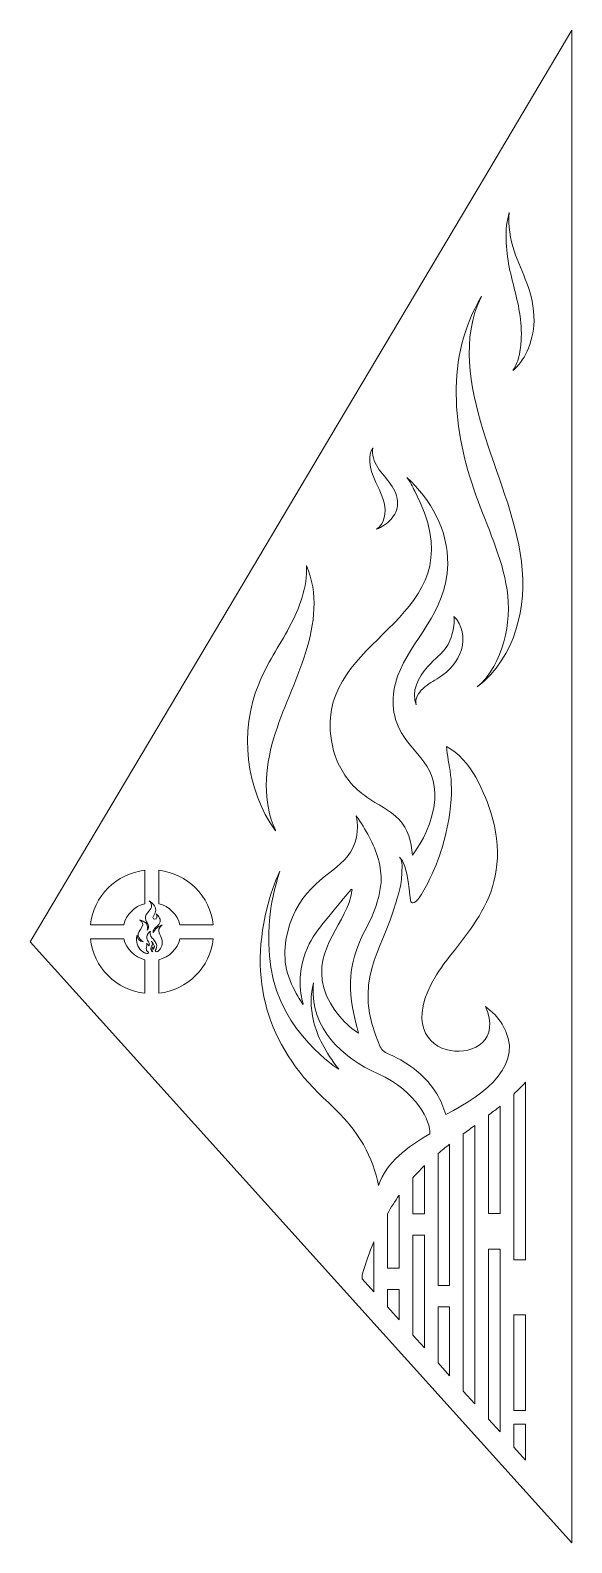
# Model space of a CAD drawing. Header units: inches. Extents: x -14 to 22, y -56 to 45.
import ezdxf

# ---------------------------------------------------------------- set-up
doc = ezdxf.new("R2010")
doc.units = ezdxf.units.IN
doc.header["$MEASUREMENT"] = 0
doc.layers.add('Layer 1', color=7, linetype='Continuous')

msp = doc.modelspace()

# ---------------------------------------------------------------- linework, layer by layer
at = {"layer": 'Layer 1', "lineweight": 0}
for points in [[(22.28, 44.79), (22.28, -55.83), (-13.76, -15.86), (-0.52, 6.42), (6.24, 17.8), (16.46, 35), (22.28, 44.79)], [(11.69, -35.37), (12.47, -35.37), (12.47, -42.87), (11.69, -42.01), (11.69, -35.37)], [(16.74, -36.31), (17.52, -36.31), (17.52, -48.46), (16.74, -47.6), (16.74, -36.31)], [(9.1, -39.14), (8.33, -38.28)], [(10.01, -38.99), (10.79, -38.99), (10.79, -41), (10.01, -40.14), (10.01, -38.99)], [(10.79, -41), (10.01, -40.14)], [(13.38, -40.14), (14.15, -40.14), (14.15, -44.73), (13.38, -43.87), (13.38, -40.14)], [(19.2, -40.67), (19.2, -47.04), (18.42, -47.04), (18.42, -40.67), (19.2, -40.67)], [(12.47, -42.87), (11.69, -42.01)], [(14.15, -44.73), (13.38, -43.87)], [(15.83, -46.6), (15.06, -45.74)], [(17.52, -48.46), (16.74, -47.6)], [(18.42, -47.95), (19.2, -47.95), (19.2, -50.33), (18.42, -49.47), (18.42, -47.95)]]:
    msp.add_lwpolyline(points, dxfattribs=at)
for points, knots in [([(18.35, 22.15), (18.89, 22.85), (19.01, 24.33), (18.87, 25.55), (18.72, 26.78), (18.36, 27.86), (18.12, 29.03), (17.89, 30.2), (17.78, 31.6), (18.12, 32.67), (18.02, 31.79), (18.19, 30.88), (18.44, 30.12), (18.69, 29.35), (19.02, 28.7), (19.29, 27.96), (19.57, 27.22), (19.78, 26.36), (19.77, 25.46), (19.75, 24.7), (19.57, 23.99), (19.31, 23.43), (19.05, 22.87), (18.71, 22.46), (18.36, 22.15), (18.36, 22.15), (18.35, 22.15), (18.35, 22.15)], [0, 0, 0, 0, 1, 1, 1, 2, 2, 2, 3, 3, 3, 4, 4, 4, 5, 5, 5, 6, 6, 6, 7, 7, 7, 8, 8, 8, 9, 9, 9, 9]), ([(15.99, 1.1), (17.75, 2.66), (18.3, 5.4), (17.97, 7.57), (17.64, 9.74), (16.65, 11.78), (15.9, 13.86), (14.34, 18.17), (13.84, 23.07), (16.26, 27.07), (14.89, 24.29), (15.49, 21.15), (16.37, 18.22), (17.24, 15.3), (18.55, 12.45), (18.93, 9.44), (19.3, 6.44), (18.57, 3.11), (15.99, 1.1), (15.99, 1.1), (15.99, 1.1), (15.99, 1.1)], [0, 0, 0, 0, 1, 1, 1, 2, 2, 2, 3, 3, 3, 4, 4, 4, 5, 5, 5, 6, 6, 6, 7, 7, 7, 7]), ([(9.28, 11.59), (9.82, 11.95), (9.94, 12.71), (9.79, 13.35), (9.64, 13.98), (9.29, 14.54), (9.05, 15.14), (8.81, 15.75), (8.7, 16.47), (9.04, 17.02), (8.95, 16.56), (9.12, 16.1), (9.37, 15.7), (9.62, 15.31), (9.95, 14.97), (10.22, 14.59), (10.49, 14.21), (10.71, 13.76), (10.69, 13.3), (10.68, 12.91), (10.5, 12.54), (10.24, 12.25), (9.98, 11.96), (9.64, 11.75), (9.29, 11.59), (9.29, 11.59), (9.28, 11.59), (9.28, 11.59)], [0, 0, 0, 0, 1, 1, 1, 2, 2, 2, 3, 3, 3, 4, 4, 4, 5, 5, 5, 6, 6, 6, 7, 7, 7, 8, 8, 8, 9, 9, 9, 9]), ([(10.69, 1.81), (10.24, 0.55), (10.26, -0.8), (10.95, -1.96), (11.94, -3.62), (13.77, -4.35), (12.97, -7.47), (12.6, -8.95), (11.7, -10.05), (11.67, -10.09), (11.62, -9.2), (11.37, -8.33), (10.78, -7.71), (10.18, -7.08), (9.34, -6.73), (8.63, -6.22), (8.46, -6.1), (8.29, -5.98), (8.13, -5.84), (7.4, -5.22), (6.86, -4.39), (6.53, -3.49), (6.23, -2.54), (6.15, -1.69), (6.21, -0.93), (6.72, 4.86), (16.1, 6.03), (11.83, 14.12), (11.69, 14.39), (11.52, 14.83), (11.29, 15.04), (12.9, 13.59), (14.07, 11.49), (14.02, 9.28), (13.95, 5.96), (11.57, 4.28), (10.69, 1.81)], [0, 0, 0, 0, 1, 1, 1, 2, 2, 2, 3, 3, 3, 4, 4, 4, 5, 5, 5, 6, 6, 6, 7, 7, 7, 8, 8, 8, 9, 9, 9, 10, 10, 10, 11, 11, 11, 12, 12, 12, 12]), ([(2.55, -8.47), (0.57, -5.68), (0.14, -1.87), (1.44, 1.29), (1.98, 2.62), (2.8, 3.82), (3.48, 5.08), (4.16, 6.35), (4.7, 7.75), (4.62, 9.19), (5.42, 7.31), (5.17, 5.32), (4.56, 3.37), (3.95, 1.43), (3.01, -0.4), (2.43, -2.36), (1.85, -4.31), (1.68, -6.58), (2.56, -8.42), (2.56, -8.42), (2.55, -8.47), (2.55, -8.47)], [0, 0, 0, 0, 1, 1, 1, 2, 2, 2, 3, 3, 3, 4, 4, 4, 5, 5, 5, 6, 6, 6, 7, 7, 7, 7]), ([(13.75, 3.51), (13.73, 3.49), (13.7, 3.46), (13.68, 3.43), (13.44, 3.17), (13.16, 2.95), (12.91, 2.69), (12.29, 2.06), (11.66, 1.15), (11.84, 0.22), (11.86, 0.11), (11.89, 0.01), (11.93, -0.09), (11.82, 0.33), (12.06, 0.7), (12.38, 1), (12.69, 1.3), (13.09, 1.49), (13.45, 1.73), (14.13, 2.17), (14.71, 2.81), (14.94, 3.58), (15.17, 4.36), (15.01, 5.25), (14.42, 5.8), (14.45, 5.77), (14.44, 5.64), (14.45, 5.6), (14.45, 5.52), (14.45, 5.43), (14.45, 5.34), (14.43, 5.14), (14.4, 4.93), (14.35, 4.73), (14.23, 4.27), (14.06, 3.87), (13.75, 3.51)], [0, 0, 0, 0, 1, 1, 1, 2, 2, 2, 3, 3, 3, 4, 4, 4, 5, 5, 5, 6, 6, 6, 7, 7, 7, 8, 8, 8, 9, 9, 9, 10, 10, 10, 11, 11, 11, 12, 12, 12, 12]), ([(13.9, -27.34), (16.59, -25.96), (19.25, -23.93), (17.64, -21.34), (17.35, -20.86), (16.99, -20.48), (16.53, -20.16), (18.56, -24.52), (9.38, -24.32), (13.28, -18.05), (14.86, -15.49), (18.47, -12.88), (16.98, -7.56), (16.51, -5.92), (15.55, -3.69), (13.94, -2.86), (14.02, -4.08), (14.54, -5.08), (14.09, -7.72), (13.8, -9.4), (13.31, -10.86), (12.35, -12.58), (12.24, -12.76), (11.84, -13.48), (11.57, -13.2), (11.47, -13.11), (11.43, -10.64), (10.81, -10.22), (10.93, -10.3), (10.98, -10.62), (10.98, -10.76), (11.01, -12.19), (10.71, -12.71), (10.58, -13.2), (9.65, -16.59), (7.57, -18.42), (9.53, -22.83), (9.66, -23.11), (9.88, -23.23), (10.16, -23.35), (11.53, -23.95), (12.56, -24.81), (13.3, -25.97), (13.56, -26.38), (13.71, -26.85), (13.9, -27.34)], [0, 0, 0, 0, 1, 1, 1, 2, 2, 2, 3, 3, 3, 4, 4, 4, 5, 5, 5, 6, 6, 6, 7, 7, 7, 8, 8, 8, 9, 9, 9, 10, 10, 10, 11, 11, 11, 12, 12, 12, 13, 13, 13, 14, 14, 14, 15, 15, 15, 15]), ([(9.59, -11.91), (9.59, -11.91), (9.59, -11.91), (9.59, -11.91), (9.55, -12.27), (9.49, -12.62), (9.4, -12.97), (9.24, -13.59), (8.99, -14.22), (8.63, -14.87), (7.12, -17.62), (7.45, -19.58), (8.09, -21.92), (7.39, -21.51), (6.18, -20.35), (5.78, -18.92), (5.04, -16.26), (7.37, -14.55), (7.65, -12.46), (7.68, -12.19), (7.62, -12.34), (5.89, -14.43), (5.42, -15), (4.98, -15.56), (4.68, -16.25), (3.81, -18.23), (4.39, -19.9), (4.4, -20.02), (4.37, -20), (3.33, -18.52), (3.21, -17.19), (3.15, -16.55), (3.2, -15.9), (3.35, -15.28), (4.07, -12.16), (6.3, -11.46), (7.33, -10.2), (8.02, -9.37), (8.11, -8.43), (7.94, -7.48), (8.55, -8.38), (9.12, -9.32), (9.41, -10.37), (9.54, -10.87), (9.61, -11.4), (9.59, -11.91)], [0, 0, 0, 0, 1, 1, 1, 2, 2, 2, 3, 3, 3, 4, 4, 4, 5, 5, 5, 6, 6, 6, 7, 7, 7, 8, 8, 8, 9, 9, 9, 10, 10, 10, 11, 11, 11, 12, 12, 12, 13, 13, 13, 14, 14, 14, 15, 15, 15, 15]), ([(-7.54, -14.73), (-7.37, -14.03), (-6.83, -13.49), (-6.13, -13.32), (-6.13, -13.32), (-6.13, -11.09), (-6.13, -11.09), (-8.04, -11.31), (-9.55, -12.81), (-9.76, -14.73), (-9.76, -14.73), (-7.54, -14.73), (-7.54, -14.73)], [0, 0, 0, 0, 1, 1, 1, 2, 2, 2, 3, 3, 3, 4, 4, 4, 4]), ([(-5.21, -13.32), (-4.52, -13.49), (-3.97, -14.03), (-3.8, -14.73), (-3.8, -14.73), (-1.58, -14.73), (-1.58, -14.73), (-1.79, -12.81), (-3.3, -11.31), (-5.21, -11.09), (-5.21, -11.09), (-5.21, -13.32), (-5.21, -13.32)], [0, 0, 0, 0, 1, 1, 1, 2, 2, 2, 3, 3, 3, 4, 4, 4, 4]), ([(9.42, -32.07), (9.99, -30.45), (11.31, -29.54), (12.84, -28.62), (12.89, -27.83), (11.98, -25.8), (9.4, -24.64), (6.9, -23.53), (4.95, -21.6), (5.06, -18.86), (5.07, -18.77), (5.08, -18.68), (5.09, -18.59), (4.88, -19.36), (4.88, -20.19), (5.09, -21.11), (5.34, -22.15), (5.86, -23.15), (6.77, -24.33), (6.77, -24.33), (2.89, -21.91), (2.25, -17.55), (1.95, -15.49), (2.11, -13.39), (2.85, -11.16), (2.49, -11.94), (2.2, -12.77), (1.99, -13.65), (0.71, -18.82), (2.25, -23.09), (6.08, -26.55), (8.23, -28.5), (9.02, -30.21), (9.42, -32.07)], [0, 0, 0, 0, 1, 1, 1, 2, 2, 2, 3, 3, 3, 4, 4, 4, 5, 5, 5, 6, 6, 6, 7, 7, 7, 8, 8, 8, 9, 9, 9, 10, 10, 10, 11, 11, 11, 11]), ([(-5.05, -15.57), (-4.94, -15.87), (-4.96, -16.17), (-5.15, -16.38), (-5.17, -16.41), (-5.19, -16.43), (-5.22, -16.45), (-5.24, -16.47), (-5.26, -16.48), (-5.28, -16.5), (-5.3, -16.51), (-5.31, -16.52), (-5.33, -16.53), (-5.39, -16.52), (-5.44, -16.48), (-5.45, -16.42), (-5.43, -16.4), (-5.42, -16.38), (-5.41, -16.36), (-5.4, -16.35), (-5.39, -16.33), (-5.38, -16.32), (-5.37, -16.29), (-5.36, -16.26), (-5.35, -16.23), (-5.31, -16.06), (-5.41, -15.87), (-5.53, -15.73), (-5.68, -15.55), (-5.85, -15.42), (-5.75, -15.14), (-5.88, -15.23), (-5.99, -15.34), (-6.01, -15.53), (-6.03, -15.69), (-5.91, -15.81), (-5.85, -15.95), (-5.82, -16.02), (-5.84, -16.1), (-5.88, -16.15), (-5.87, -16.04), (-5.96, -16), (-6.03, -15.97), (-5.94, -16.06), (-6.04, -16.19), (-6.04, -16.31), (-6.04, -16.35), (-6.03, -16.39), (-6.02, -16.42), (-5.99, -16.47), (-5.95, -16.51), (-5.9, -16.54), (-5.9, -16.54), (-5.9, -16.54), (-5.9, -16.54), (-5.9, -16.59), (-5.91, -16.62), (-5.94, -16.64), (-6.02, -16.63), (-6.09, -16.61), (-6.15, -16.58), (-6.49, -16.42), (-6.66, -16.1), (-6.69, -15.75), (-6.7, -15.64), (-6.67, -15.51), (-6.64, -15.4), (-6.64, -15.62), (-6.5, -15.86), (-6.23, -15.85), (-6.36, -15.78), (-6.42, -15.72), (-6.47, -15.66), (-6.55, -15.56), (-6.58, -15.45), (-6.57, -15.33), (-6.54, -15.11), (-6.29, -14.95), (-6.28, -14.72), (-6.27, -14.56), (-6.35, -14.46), (-6.48, -14.41), (-6.38, -14.42), (-6.26, -14.46), (-6.17, -14.52), (-6.03, -14.61), (-5.96, -14.74), (-5.96, -14.86), (-5.95, -14.93), (-5.95, -15.02), (-5.99, -15.08), (-5.85, -14.95), (-5.87, -14.82), (-5.91, -14.73), (-5.96, -14.58), (-6.08, -14.46), (-6.1, -14.29), (-6.14, -13.96), (-5.77, -13.83), (-5.7, -13.54), (-5.66, -13.36), (-5.78, -13.18), (-5.84, -13.13), (-5.64, -13.26), (-5.42, -13.46), (-5.41, -13.74), (-5.41, -13.88), (-5.46, -13.99), (-5.54, -14.1), (-5.58, -14.15), (-5.61, -14.23), (-5.59, -14.28), (-5.58, -14.32), (-5.55, -14.35), (-5.49, -14.35), (-5.3, -14.37), (-5.31, -14.08), (-5.39, -14), (-5.2, -14.13), (-5.03, -14.39), (-5.16, -14.62), (-5.27, -14.82), (-5.6, -14.97), (-5.59, -15.22), (-5.59, -15.23), (-5.58, -15.24), (-5.58, -15.25), (-5.52, -15.03), (-5.1, -14.73), (-4.98, -14.74), (-5.09, -14.8), (-5.23, -14.95), (-5.21, -15.15), (-5.2, -15.29), (-5.11, -15.43), (-5.05, -15.57)], [0, 0, 0, 0, 1, 1, 1, 2, 2, 2, 3, 3, 3, 4, 4, 4, 5, 5, 5, 6, 6, 6, 7, 7, 7, 8, 8, 8, 9, 9, 9, 10, 10, 10, 11, 11, 11, 12, 12, 12, 13, 13, 13, 14, 14, 14, 15, 15, 15, 16, 16, 16, 17, 17, 17, 18, 18, 18, 19, 19, 19, 20, 20, 20, 21, 21, 21, 22, 22, 22, 23, 23, 23, 24, 24, 24, 25, 25, 25, 26, 26, 26, 27, 27, 27, 28, 28, 28, 29, 29, 29, 30, 30, 30, 31, 31, 31, 32, 32, 32, 33, 33, 33, 34, 34, 34, 35, 35, 35, 36, 36, 36, 37, 37, 37, 38, 38, 38, 39, 39, 39, 40, 40, 40, 41, 41, 41, 42, 42, 42, 43, 43, 43, 44, 44, 44, 45, 45, 45, 45]), ([(-6.13, -17.05), (-6.82, -16.88), (-7.37, -16.34), (-7.54, -15.65), (-7.54, -15.65), (-9.76, -15.65), (-9.76, -15.65), (-9.55, -17.56), (-8.04, -19.07), (-6.13, -19.28), (-6.13, -19.28), (-6.13, -17.05), (-6.13, -17.05)], [0, 0, 0, 0, 1, 1, 1, 2, 2, 2, 3, 3, 3, 4, 4, 4, 4]), ([(-5.5, -16.16), (-5.51, -16.09), (-5.54, -16.02), (-5.58, -15.96), (-5.61, -15.91), (-5.65, -15.86), (-5.69, -15.82), (-5.7, -15.82), (-5.7, -15.81), (-5.7, -15.81), (-5.7, -15.83), (-5.69, -15.84), (-5.68, -15.85), (-5.66, -15.9), (-5.64, -15.94), (-5.63, -16), (-5.63, -16.02), (-5.63, -16.04), (-5.64, -16.07), (-5.65, -16.09), (-5.67, -16.11), (-5.68, -16.13), (-5.71, -16.18), (-5.74, -16.24), (-5.74, -16.31), (-5.74, -16.34), (-5.74, -16.38), (-5.72, -16.4), (-5.7, -16.44), (-5.67, -16.46), (-5.64, -16.49), (-5.64, -16.49), (-5.64, -16.49), (-5.64, -16.49), (-5.63, -16.5), (-5.62, -16.5), (-5.61, -16.51), (-5.61, -16.51), (-5.6, -16.51), (-5.6, -16.51), (-5.61, -16.5), (-5.63, -16.48), (-5.64, -16.46), (-5.65, -16.43), (-5.66, -16.4), (-5.66, -16.36), (-5.65, -16.31), (-5.63, -16.27), (-5.61, -16.23), (-5.61, -16.22), (-5.6, -16.21), (-5.59, -16.19), (-5.56, -16.25), (-5.56, -16.31), (-5.59, -16.36), (-5.59, -16.36), (-5.59, -16.36), (-5.59, -16.36), (-5.58, -16.35), (-5.57, -16.34), (-5.56, -16.34), (-5.52, -16.29), (-5.49, -16.23), (-5.5, -16.16)], [0, 0, 0, 0, 1, 1, 1, 2, 2, 2, 3, 3, 3, 4, 4, 4, 5, 5, 5, 6, 6, 6, 7, 7, 7, 8, 8, 8, 9, 9, 9, 10, 10, 10, 11, 11, 11, 12, 12, 12, 13, 13, 13, 14, 14, 14, 15, 15, 15, 16, 16, 16, 17, 17, 17, 18, 18, 18, 19, 19, 19, 20, 20, 20, 21, 21, 21, 21]), ([(-3.8, -15.65), (-3.97, -16.34), (-4.52, -16.88), (-5.21, -17.05), (-5.21, -17.05), (-5.21, -19.28), (-5.21, -19.28), (-3.3, -19.06), (-1.79, -17.56), (-1.58, -15.65), (-1.58, -15.65), (-3.8, -15.65), (-3.8, -15.65)], [0, 0, 0, 0, 1, 1, 1, 2, 2, 2, 3, 3, 3, 4, 4, 4, 4]), ([(19.2, -25.19), (19.2, -25.19), (19.2, -37.02), (19.2, -37.02), (19.2, -37.02), (18.42, -37.02), (18.42, -37.02), (18.42, -37.02), (18.42, -25.98), (18.42, -25.98), (18.69, -25.73), (18.95, -25.47), (19.2, -25.19)], [0, 0, 0, 0, 1, 1, 1, 2, 2, 2, 3, 3, 3, 4, 4, 4, 4]), ([(16.74, -27.39), (16.96, -27.22), (17.19, -27.04), (17.4, -26.87), (17.44, -26.84), (17.48, -26.81), (17.52, -26.78)], [0, 0, 0, 0, 1, 1, 1, 2, 2, 2, 2]), ([(17.52, -26.78), (17.52, -26.78), (17.52, -33.92), (17.52, -33.92), (17.52, -33.92), (16.74, -33.92), (16.74, -33.92), (16.74, -33.92), (16.74, -27.39), (16.74, -27.39), (16.96, -27.22), (17.19, -27.04), (17.4, -26.87), (17.44, -26.84), (17.48, -26.81), (17.52, -26.78)], [0, 0, 0, 0, 1, 1, 1, 2, 2, 2, 3, 3, 3, 4, 4, 4, 5, 5, 5, 5]), ([(15.83, -28.07), (15.83, -28.07), (15.83, -46.6), (15.83, -46.6), (15.83, -46.6), (15.06, -45.74), (15.06, -45.74), (15.06, -45.74), (15.06, -28.63), (15.06, -28.63), (15.32, -28.44), (15.57, -28.26), (15.83, -28.07)], [0, 0, 0, 0, 1, 1, 1, 2, 2, 2, 3, 3, 3, 4, 4, 4, 4]), ([(14.15, -29.32), (14.15, -29.32), (14.15, -38.71), (14.15, -38.71), (14.15, -38.71), (13.38, -38.71), (13.38, -38.71), (13.38, -38.71), (13.38, -29.94), (13.38, -29.94), (13.63, -29.72), (13.89, -29.52), (14.15, -29.32)], [0, 0, 0, 0, 1, 1, 1, 2, 2, 2, 3, 3, 3, 4, 4, 4, 4]), ([(11.69, -31.56), (11.8, -31.43), (11.91, -31.31), (12.03, -31.19), (12.17, -31.04), (12.32, -30.89), (12.47, -30.74)], [0, 0, 0, 0, 1, 1, 1, 2, 2, 2, 2]), ([(12.47, -30.74), (12.47, -30.74), (12.47, -33.94), (12.47, -33.94), (12.47, -33.94), (11.69, -33.94), (11.69, -33.94), (11.69, -33.94), (11.69, -31.56), (11.69, -31.56), (11.8, -31.43), (11.91, -31.31), (12.03, -31.19), (12.17, -31.04), (12.32, -30.89), (12.47, -30.74)], [0, 0, 0, 0, 1, 1, 1, 2, 2, 2, 3, 3, 3, 4, 4, 4, 5, 5, 5, 5]), ([(10.79, -32.71), (10.79, -32.71), (10.79, -37.56), (10.79, -37.56), (10.79, -37.56), (10.01, -37.56), (10.01, -37.56), (10.01, -37.56), (10.01, -33.94), (10.01, -33.94), (10.25, -33.52), (10.51, -33.11), (10.79, -32.71)], [0, 0, 0, 0, 1, 1, 1, 2, 2, 2, 3, 3, 3, 4, 4, 4, 4]), ([(9.1, -35.81), (9.1, -35.81), (9.1, -39.14), (9.1, -39.14), (9.1, -39.14), (8.33, -38.28), (8.33, -38.28), (8.33, -38.28), (8.33, -38.01), (8.33, -38.01), (8.55, -37.26), (8.81, -36.52), (9.1, -35.81)], [0, 0, 0, 0, 1, 1, 1, 2, 2, 2, 3, 3, 3, 4, 4, 4, 4])]:
    msp.add_open_spline(points, degree=3, knots=knots, dxfattribs=at)
for points in [[(18.42, -25.98), (18.69, -25.73), (18.95, -25.47), (19.2, -25.19)], [(15.83, -28.07), (15.57, -28.26), (15.32, -28.44), (15.06, -28.63)], [(14.15, -29.32), (13.89, -29.52), (13.63, -29.72), (13.38, -29.94)], [(10.01, -33.94), (10.25, -33.52), (10.51, -33.11), (10.79, -32.71)], [(8.33, -38.01), (8.55, -37.26), (8.81, -36.52), (9.1, -35.81)]]:
    msp.add_open_spline(points, degree=3, dxfattribs=at)

doc.saveas('drawing.dxf')
